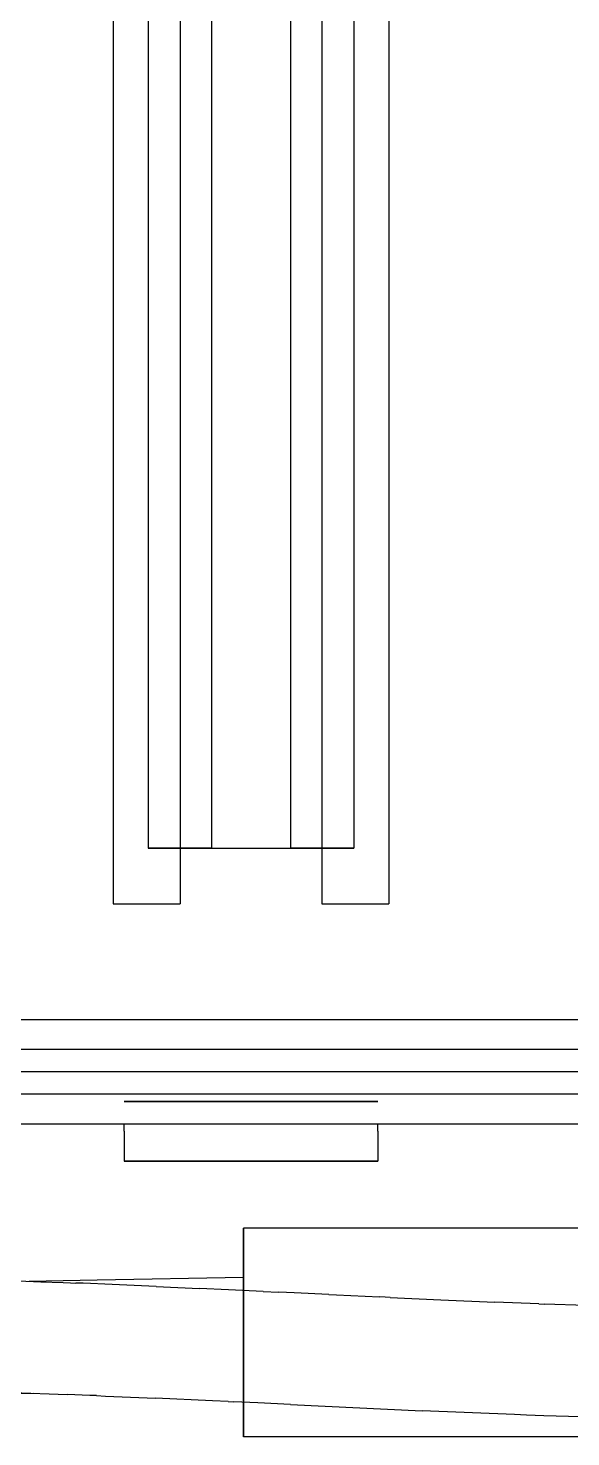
# Model space of a CAD drawing. Header units: millimetres. Extents: x -808 to -5, y -418 to 283.
# Drawn here: x -232.69 to -224.68, y -249.62 to -228.83 of the extents above; entities that cross this region are included whole.
import ezdxf

# ---------------------------------------------------------------- set-up
doc = ezdxf.new("R2010")
doc.units = ezdxf.units.MM
doc.layers.add('HIDDEN', color=8, linetype='Continuous')
doc.layers.add('VISIBLE', color=7, linetype='Continuous')

msp = doc.modelspace()

# ---------------------------------------------------------------- linework, layer by layer
at = {"layer": 'HIDDEN'}
for points in [[(-231.435, -209.304), (-231.435, -241.754)], [(-231.435, -209.304), (-231.435, -241.754)], [(-230.445, -209.304), (-230.445, -241.754)], [(-230.445, -209.304), (-230.445, -241.754)], [(-228.355, -209.304), (-228.355, -241.754)], [(-228.355, -209.304), (-228.355, -241.754)], [(-227.365, -209.304), (-227.365, -241.754)], [(-227.365, -209.304), (-227.365, -241.754)], [(-230.915, -210.129), (-230.915, -240.929)], [(-230.915, -210.129), (-230.915, -240.929)], [(-230.915, -210.129), (-230.915, -240.929)], [(-230.915, -210.129), (-230.915, -240.929)], [(-230.915, -210.129), (-230.915, -240.929)], [(-230.915, -210.129), (-230.915, -240.929)], [(-230.915, -210.129), (-230.915, -240.929)], [(-230.915, -210.129), (-230.915, -240.929)], [(-230.915, -210.129), (-230.915, -240.929)], [(-230.915, -210.129), (-230.915, -240.929)], [(-230.915, -210.129), (-230.915, -240.929)], [(-230.915, -210.129), (-230.915, -240.929)], [(-230.915, -210.129), (-230.915, -240.929)], [(-229.985, -210.129), (-229.985, -240.929)], [(-229.985, -210.129), (-229.985, -240.929)], [(-229.985, -210.129), (-229.985, -240.929)], [(-229.985, -210.129), (-229.985, -240.929)], [(-229.985, -210.129), (-229.985, -240.929)], [(-229.985, -210.129), (-229.985, -240.929)], [(-229.985, -210.129), (-229.985, -240.929)], [(-229.985, -210.129), (-229.985, -240.929)], [(-229.985, -210.129), (-229.985, -240.929)], [(-229.985, -210.129), (-229.985, -240.929)], [(-229.985, -210.129), (-229.985, -240.929)], [(-229.985, -210.129), (-229.985, -240.929)], [(-229.985, -210.129), (-229.985, -240.929)], [(-228.815, -210.129), (-228.815, -240.929)], [(-228.815, -210.129), (-228.815, -240.929)], [(-228.815, -210.129), (-228.815, -240.929)], [(-228.815, -210.129), (-228.815, -240.929)], [(-228.815, -210.129), (-228.815, -240.929)], [(-228.815, -210.129), (-228.815, -240.929)], [(-228.815, -210.129), (-228.815, -240.929)], [(-228.815, -210.129), (-228.815, -240.929)], [(-228.815, -210.129), (-228.815, -240.929)], [(-228.815, -210.129), (-228.815, -240.929)], [(-228.815, -210.129), (-228.815, -240.929)], [(-228.815, -210.129), (-228.815, -240.929)], [(-228.815, -210.129), (-228.815, -240.929)], [(-227.885, -210.129), (-227.885, -240.929)], [(-227.885, -210.129), (-227.885, -240.929)], [(-227.885, -210.129), (-227.885, -240.929)], [(-227.885, -210.129), (-227.885, -240.929)], [(-227.885, -210.129), (-227.885, -240.929)], [(-227.885, -210.129), (-227.885, -240.929)], [(-227.885, -210.129), (-227.885, -240.929)], [(-227.885, -210.129), (-227.885, -240.929)], [(-227.885, -210.129), (-227.885, -240.929)], [(-227.885, -210.129), (-227.885, -240.929)], [(-227.885, -210.129), (-227.885, -240.929)], [(-227.885, -210.129), (-227.885, -240.929)], [(-227.885, -210.129), (-227.885, -240.929)], [(-230.915, -240.929), (-228.815, -240.929)], [(-230.915, -240.929), (-229.985, -240.929)], [(-230.915, -240.929), (-228.815, -240.929)], [(-229.985, -240.929), (-230.915, -240.929)], [(-230.915, -240.929), (-228.815, -240.929)], [(-230.915, -240.929), (-229.985, -240.929)], [(-230.915, -240.929), (-228.815, -240.929)], [(-229.985, -240.929), (-230.915, -240.929)], [(-230.915, -240.929), (-228.815, -240.929)], [(-230.915, -240.929), (-229.985, -240.929)], [(-230.915, -240.929), (-228.815, -240.929)], [(-229.985, -240.929), (-230.915, -240.929)], [(-230.915, -240.929), (-228.815, -240.929)], [(-230.915, -240.929), (-229.985, -240.929)], [(-230.915, -240.929), (-228.815, -240.929)], [(-229.985, -240.929), (-230.915, -240.929)], [(-230.915, -240.929), (-228.815, -240.929)], [(-230.915, -240.929), (-229.985, -240.929)], [(-230.915, -240.929), (-228.815, -240.929)], [(-229.985, -240.929), (-230.915, -240.929)], [(-230.915, -240.929), (-228.815, -240.929)], [(-230.915, -240.929), (-229.985, -240.929)], [(-230.915, -240.929), (-228.815, -240.929)], [(-229.985, -240.929), (-230.915, -240.929)], [(-230.915, -240.929), (-228.815, -240.929)], [(-230.915, -240.929), (-229.985, -240.929)], [(-229.985, -240.929), (-227.885, -240.929)], [(-229.985, -240.929), (-227.885, -240.929)], [(-229.985, -240.929), (-227.885, -240.929)], [(-229.985, -240.929), (-227.885, -240.929)], [(-229.985, -240.929), (-227.885, -240.929)], [(-229.985, -240.929), (-227.885, -240.929)], [(-229.985, -240.929), (-227.885, -240.929)], [(-229.985, -240.929), (-227.885, -240.929)], [(-229.985, -240.929), (-227.885, -240.929)], [(-229.985, -240.929), (-227.885, -240.929)], [(-229.985, -240.929), (-227.885, -240.929)], [(-229.985, -240.929), (-227.885, -240.929)], [(-229.985, -240.929), (-227.885, -240.929)], [(-228.815, -240.929), (-227.885, -240.929)], [(-227.885, -240.929), (-228.815, -240.929)], [(-228.815, -240.929), (-227.885, -240.929)], [(-227.885, -240.929), (-228.815, -240.929)], [(-228.815, -240.929), (-227.885, -240.929)], [(-227.885, -240.929), (-228.815, -240.929)], [(-228.815, -240.929), (-227.885, -240.929)], [(-227.885, -240.929), (-228.815, -240.929)], [(-228.815, -240.929), (-227.885, -240.929)], [(-227.885, -240.929), (-228.815, -240.929)], [(-228.815, -240.929), (-227.885, -240.929)], [(-227.885, -240.929), (-228.815, -240.929)], [(-228.815, -240.929), (-227.885, -240.929)], [(-231.435, -241.754), (-230.445, -241.754)], [(-231.435, -241.754), (-230.445, -241.754)], [(-228.355, -241.754), (-227.365, -241.754)], [(-228.355, -241.754), (-227.365, -241.754)], [(-317.4, -243.459), (-97.4, -243.459)], [(-317.4, -243.459), (-97.4, -243.459)], [(-317.4, -243.459), (-97.4, -243.459)], [(-317.4, -243.899), (-97.4, -243.899)], [(-317.4, -243.899), (-97.4, -243.899)], [(-317.4, -244.229), (-97.4, -244.229)], [(-317.4, -244.229), (-97.4, -244.229)], [(-317.4, -244.229), (-97.4, -244.229)], [(-317.4, -244.229), (-97.4, -244.229)], [(-317.4, -244.229), (-97.4, -244.229)], [(-317.4, -244.229), (-97.4, -244.229)], [(-317.4, -244.559), (-97.4, -244.559)], [(-317.4, -244.559), (-97.4, -244.559)], [(-231.27, -244.669), (-231.256, -244.669)], [(-231.256, -244.669), (-231.27, -244.669)], [(-231.256, -244.669), (-231.148, -244.669)], [(-231.148, -244.669), (-231.256, -244.669)], [(-231.148, -244.669), (-230.939, -244.669)], [(-230.939, -244.669), (-231.148, -244.669)], [(-230.939, -244.669), (-230.64, -244.669)], [(-230.64, -244.669), (-230.939, -244.669)], [(-230.64, -244.669), (-230.269, -244.669)], [(-230.269, -244.669), (-230.64, -244.669)], [(-230.269, -244.669), (-229.848, -244.669)], [(-229.848, -244.669), (-230.269, -244.669)], [(-229.848, -244.669), (-229.4, -244.669)], [(-229.4, -244.669), (-229.848, -244.669)], [(-228.952, -244.669), (-229.4, -244.669)], [(-229.4, -244.669), (-228.952, -244.669)], [(-228.531, -244.669), (-228.952, -244.669)], [(-228.952, -244.669), (-228.531, -244.669)], [(-228.16, -244.669), (-228.531, -244.669)], [(-228.531, -244.669), (-228.16, -244.669)], [(-227.861, -244.669), (-228.16, -244.669)], [(-228.16, -244.669), (-227.861, -244.669)], [(-227.652, -244.669), (-227.861, -244.669)], [(-227.861, -244.669), (-227.652, -244.669)], [(-227.544, -244.669), (-227.652, -244.669)], [(-227.652, -244.669), (-227.544, -244.669)], [(-227.53, -244.669), (-227.544, -244.669)], [(-227.544, -244.669), (-227.53, -244.669)], [(-317.4, -244.999), (-97.4, -244.999)], [(-317.4, -244.999), (-97.4, -244.999)], [(-317.4, -244.999), (-97.4, -244.999)], [(-231.27, -245.549), (-231.256, -245.549)], [(-231.256, -245.549), (-231.148, -245.549)], [(-231.148, -245.549), (-230.939, -245.549)], [(-230.939, -245.549), (-230.64, -245.549)], [(-230.64, -245.549), (-230.269, -245.549)], [(-230.269, -245.549), (-229.848, -245.549)], [(-229.848, -245.549), (-229.4, -245.549)], [(-229.4, -245.549), (-228.952, -245.549)], [(-228.952, -245.549), (-228.531, -245.549)], [(-228.531, -245.549), (-228.16, -245.549)], [(-228.16, -245.549), (-227.861, -245.549)], [(-227.861, -245.549), (-227.652, -245.549)], [(-227.652, -245.549), (-227.544, -245.549)], [(-227.544, -245.549), (-227.53, -245.549)], [(-229.51, -246.539), (-229.51, -246.584)], [(-229.51, -246.584), (-229.51, -246.715)], [(-229.51, -246.715), (-229.51, -246.926)], [(-229.51, -246.926), (-229.51, -247.204)], [(-229.51, -247.204), (-229.51, -247.533)], [(-229.51, -247.533), (-229.51, -247.459)], [(-229.51, -247.533), (-229.51, -247.893)], [(-229.51, -247.893), (-229.51, -247.533)], [(-229.51, -247.893), (-229.51, -248.264)], [(-229.51, -248.264), (-229.51, -247.893)], [(-229.51, -248.264), (-229.51, -248.625)], [(-229.51, -248.625), (-229.51, -248.264)], [(-229.51, -248.625), (-229.51, -248.954)], [(-229.51, -248.954), (-229.51, -248.625)], [(-229.51, -248.954), (-229.51, -249.232)], [(-229.51, -249.109), (-229.51, -248.954)], [(-229.51, -249.232), (-229.51, -249.442)], [(-229.51, -249.442), (-229.51, -249.574)], [(-229.51, -249.574), (-229.51, -249.619)]]:
    msp.add_lwpolyline(points, dxfattribs=at)
at = {"layer": 'VISIBLE'}
for points in [[(-317.4, -243.459), (-97.4, -243.459)], [(-317.4, -244.999), (-97.4, -244.999)], [(-231.27, -245.109), (-231.27, -244.999)], [(-231.27, -245.109), (-231.27, -245.549)], [(-227.53, -245.109), (-227.53, -244.999)], [(-227.53, -245.109), (-227.53, -245.549)], [(-231.256, -245.549), (-231.27, -245.549)], [(-231.148, -245.549), (-231.256, -245.549)], [(-230.939, -245.549), (-231.148, -245.549)], [(-230.64, -245.549), (-230.939, -245.549)], [(-230.269, -245.549), (-230.64, -245.549)], [(-229.848, -245.549), (-230.269, -245.549)], [(-229.4, -245.549), (-229.848, -245.549)], [(-228.952, -245.549), (-229.4, -245.549)], [(-228.531, -245.549), (-228.952, -245.549)], [(-228.16, -245.549), (-228.531, -245.549)], [(-227.861, -245.549), (-228.16, -245.549)], [(-227.652, -245.549), (-227.861, -245.549)], [(-227.544, -245.549), (-227.652, -245.549)], [(-227.53, -245.549), (-227.544, -245.549)], [(-229.51, -246.584), (-229.51, -246.539)], [(-222.69, -246.539), (-229.51, -246.539)], [(-229.51, -246.715), (-229.51, -246.584)], [(-229.51, -246.926), (-229.51, -246.715)], [(-229.51, -247.204), (-229.51, -246.926)], [(-232.831, -247.317), (-232.499, -247.329)], [(-232.672, -247.323), (-231.67, -247.304)], [(-232.499, -247.329), (-232.168, -247.342)], [(-232.168, -247.342), (-232.064, -247.346)], [(-232.064, -247.346), (-231.983, -247.349)], [(-231.876, -247.353), (-231.983, -247.349)], [(-231.449, -247.371), (-231.876, -247.353)], [(-231.67, -247.304), (-229.51, -247.263)], [(-230.8, -247.399), (-231.449, -247.371)], [(-230.8, -247.399), (-230.161, -247.428)], [(-229.51, -247.459), (-229.51, -247.204)], [(-229.73, -247.448), (-230.161, -247.428)], [(-229.219, -247.473), (-229.73, -247.448)], [(-229.219, -247.473), (-228.99, -247.484)], [(-228.764, -247.494), (-228.99, -247.484)], [(-228.252, -247.519), (-228.764, -247.494)], [(-228.252, -247.519), (-228.14, -247.524)], [(-228.14, -247.524), (-227.504, -247.555)], [(-227.423, -247.558), (-227.504, -247.555)], [(-227.348, -247.562), (-227.423, -247.558)], [(-227.348, -247.562), (-226.599, -247.596)], [(-226.599, -247.596), (-225.805, -247.63)], [(-225.157, -247.655), (-225.805, -247.63)], [(-225.157, -247.655), (-225.07, -247.659)], [(-224.455, -247.68), (-225.07, -247.659)], [(-233.116, -248.986), (-232.612, -248.975)], [(-232.914, -248.963), (-232.11, -248.994)], [(-231.779, -249.007), (-232.11, -248.994)], [(-231.753, -249.008), (-231.779, -249.007)], [(-231.677, -249.011), (-231.753, -249.008)], [(-231.677, -249.011), (-231.547, -249.017)], [(-231.547, -249.017), (-230.807, -249.047)], [(-229.967, -249.088), (-230.807, -249.047)], [(-229.739, -249.098), (-229.967, -249.088)], [(-229.739, -249.098), (-229.655, -249.102)], [(-229.298, -249.119), (-229.655, -249.102)], [(-229.51, -249.232), (-229.51, -249.109)], [(-229.51, -249.442), (-229.51, -249.232)], [(-228.816, -249.142), (-229.298, -249.119)], [(-228.816, -249.142), (-226.876, -249.233)], [(-225.516, -249.291), (-226.876, -249.233)], [(-229.51, -249.574), (-229.51, -249.442)], [(-225.336, -249.298), (-225.516, -249.291)], [(-225.081, -249.308), (-225.336, -249.298)], [(-224.352, -249.331), (-225.081, -249.308)], [(-229.51, -249.619), (-229.51, -249.574)], [(-222.69, -249.619), (-229.51, -249.619)]]:
    msp.add_lwpolyline(points, dxfattribs=at)

doc.saveas('drawing.dxf')
